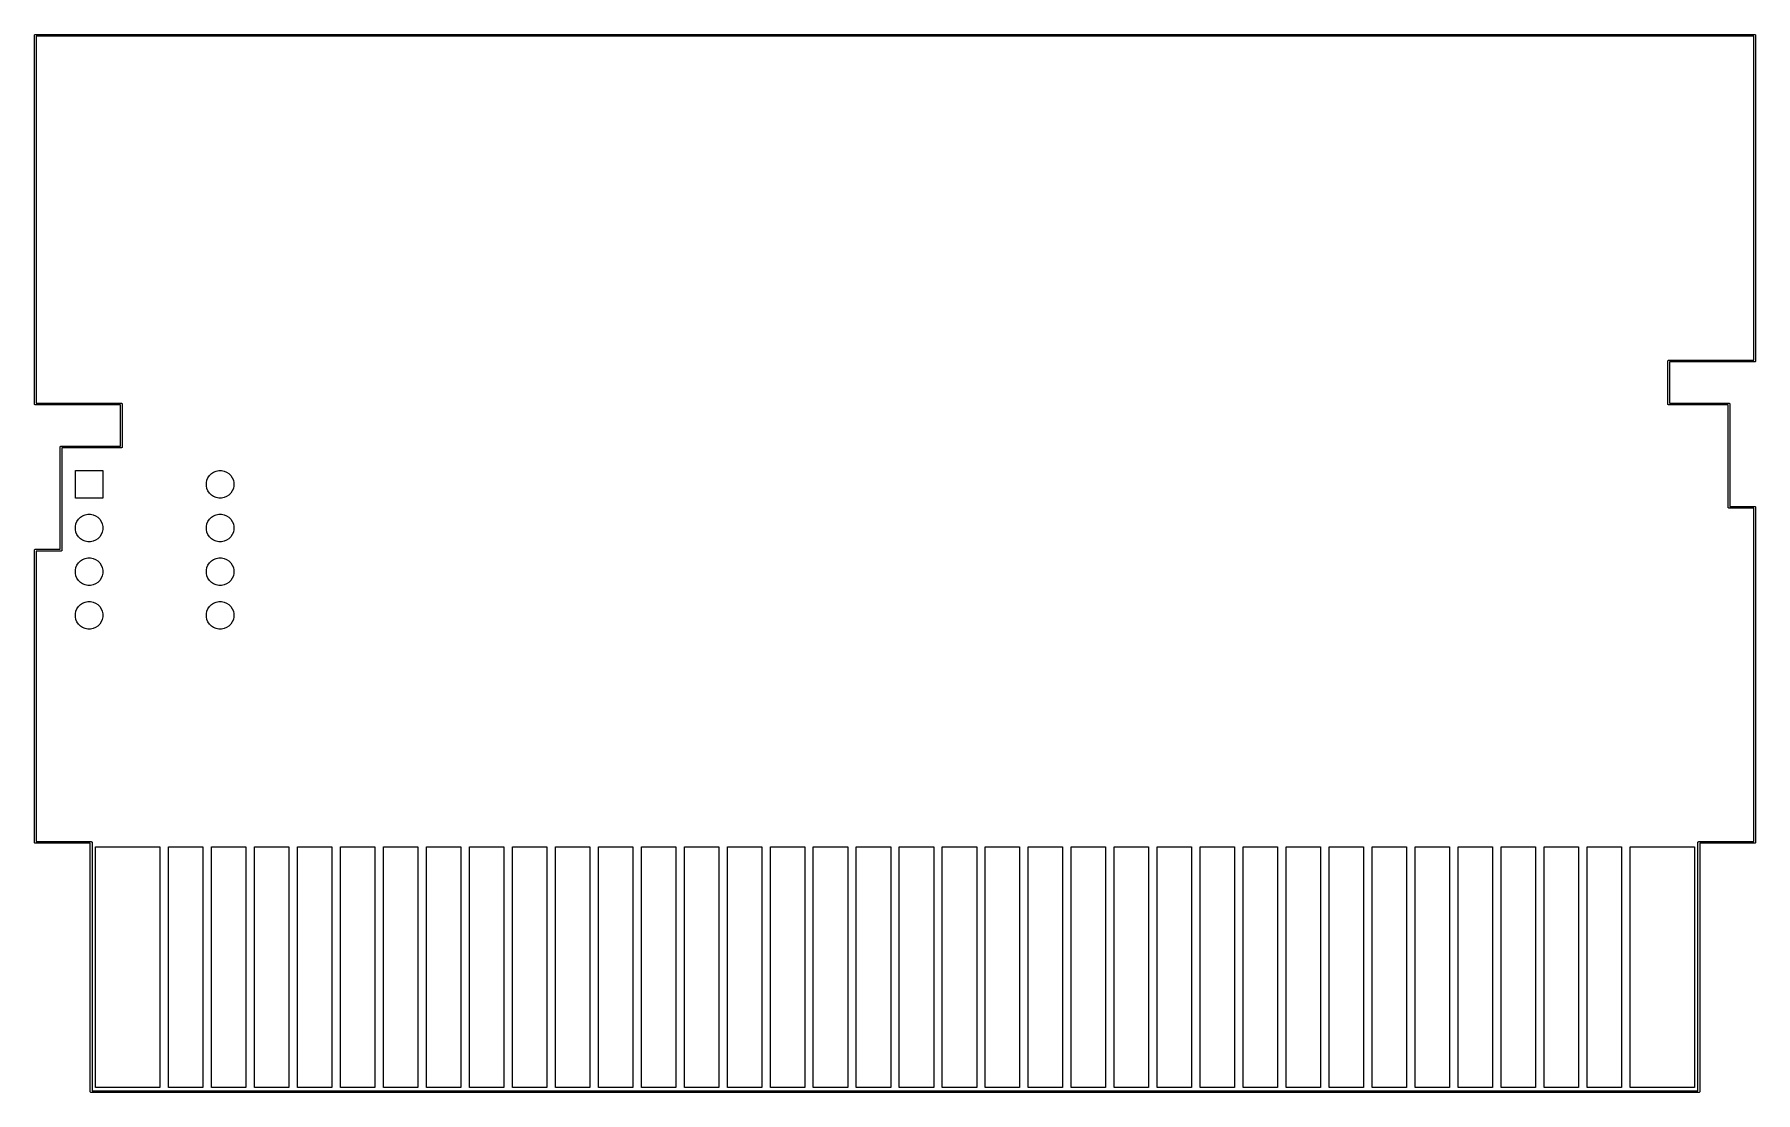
# Model space of a CAD drawing. Extents: x 3.61 to 7.55, y -5.8 to -3.38.
import ezdxf

# ---------------------------------------------------------------- set-up
doc = ezdxf.new("R2010")
doc.units = 0
doc.header["$MEASUREMENT"] = 0
doc.layers.add('BLACK', color=7, linetype='CONTINUOUS')

msp = doc.modelspace()

# ---------------------------------------------------------------- linework, layer by layer
at = {"layer": 'BLACK', "linetype": 'CONTINUOUS'}
for p, q in [((3.60629, -3.38189), (3.60633, -3.3815)), ((3.6063, -3.38199), (3.60629, -3.38189)), ((3.6063, -4.22628), (3.6063, -3.38199)), ((3.60633, -3.3815), (3.60644, -3.38113)), ((3.60644, -3.38113), (3.60662, -3.38079)), ((3.60662, -3.38079), (3.60687, -3.38049)), ((3.60687, -3.38049), (3.60717, -3.38025)), ((3.60717, -3.38025), (3.60751, -3.38006)), ((3.60751, -3.38006), (3.60788, -3.37995)), ((3.60788, -3.37995), (3.60817, -3.37992)), ((3.60817, -3.37992), (3.60827, -3.37991)), ((3.60827, -3.37991), (3.60836, -3.37992)), ((3.60836, -3.37992), (7.54518, -3.37992)), ((3.61024, -3.38386), (3.61024, -4.22441)), ((7.54331, -3.38386), (3.61024, -3.38386)), ((7.54331, -4.12598), (7.54331, -3.38386)), ((7.54518, -3.37992), (7.54528, -3.37991)), ((7.54528, -3.37991), (7.54537, -3.37992)), ((7.54537, -3.37992), (7.54566, -3.37995)), ((7.54566, -3.37995), (7.54603, -3.38006)), ((7.54603, -3.38006), (7.54637, -3.38025)), ((7.54637, -3.38025), (7.54667, -3.38049)), ((7.54667, -3.38049), (7.54692, -3.38079)), ((7.54692, -3.38079), (7.5471, -3.38113)), ((7.5471, -3.38113), (7.54722, -3.3815)), ((7.54722, -3.3815), (7.54725, -3.38189)), ((7.54725, -3.38189), (7.54724, -3.38199)), ((7.54724, -3.38199), (7.54724, -4.12786)), ((7.34645, -4.12795), (7.34649, -4.12757)), ((7.34646, -4.12805), (7.34645, -4.12795)), ((7.34646, -4.22628), (7.34646, -4.12805)), ((7.34649, -4.12757), (7.3466, -4.1272)), ((7.3466, -4.1272), (7.34678, -4.12685)), ((7.34678, -4.12685), (7.34703, -4.12655)), ((7.34703, -4.12655), (7.34733, -4.12631)), ((7.34733, -4.12631), (7.34767, -4.12613)), ((7.34767, -4.12613), (7.34804, -4.12601)), ((7.34804, -4.12601), (7.34833, -4.12598)), ((7.34833, -4.12598), (7.34843, -4.12597)), ((7.34843, -4.12597), (7.34852, -4.12598)), ((7.34852, -4.12598), (7.54331, -4.12598)), ((7.54518, -4.12992), (7.35039, -4.12992)), ((7.35039, -4.12992), (7.35039, -4.22441)), ((7.54528, -4.12993), (7.54518, -4.12992)), ((7.54566, -4.12989), (7.54528, -4.12993)), ((7.54603, -4.12978), (7.54566, -4.12989)), ((7.54637, -4.1296), (7.54603, -4.12978)), ((7.54667, -4.12935), (7.54637, -4.1296)), ((7.54692, -4.12905), (7.54667, -4.12935)), ((7.5471, -4.12871), (7.54692, -4.12905)), ((7.54722, -4.12834), (7.5471, -4.12871)), ((7.54724, -4.12805), (7.54722, -4.12834)), ((7.54724, -4.12786), (7.54725, -4.12795)), ((7.54725, -4.12795), (7.54724, -4.12805)), ((3.60629, -4.22638), (3.6063, -4.22628)), ((3.60633, -4.22676), (3.60629, -4.22638)), ((3.60644, -4.22713), (3.60633, -4.22676)), ((3.60662, -4.22748), (3.60644, -4.22713)), ((3.60687, -4.22778), (3.60662, -4.22748)), ((3.60717, -4.22802), (3.60687, -4.22778)), ((3.60751, -4.22821), (3.60717, -4.22802)), ((3.60788, -4.22832), (3.60751, -4.22821)), ((3.60827, -4.22836), (3.60788, -4.22832)), ((3.60836, -4.22835), (3.60827, -4.22836)), ((3.80315, -4.22835), (3.60836, -4.22835)), ((3.61024, -4.22441), (3.80502, -4.22441)), ((3.80315, -4.32283), (3.80315, -4.22835)), ((3.80502, -4.22441), (3.80512, -4.2244)), ((3.80512, -4.2244), (3.80521, -4.22441)), ((3.80521, -4.22441), (3.8055, -4.22444)), ((3.8055, -4.22444), (3.80588, -4.22455)), ((3.80588, -4.22455), (3.80622, -4.22473)), ((3.80622, -4.22473), (3.80652, -4.22498)), ((3.80652, -4.22498), (3.80676, -4.22528)), ((3.80676, -4.22528), (3.80695, -4.22562)), ((3.80695, -4.22562), (3.80706, -4.22599)), ((3.80706, -4.22599), (3.8071, -4.22638)), ((3.8071, -4.22638), (3.80709, -4.22647)), ((3.80709, -4.22647), (3.80709, -4.32471)), ((7.34645, -4.22638), (7.34646, -4.22628)), ((7.34649, -4.22676), (7.34645, -4.22638)), ((7.3466, -4.22713), (7.34649, -4.22676)), ((7.34678, -4.22748), (7.3466, -4.22713)), ((7.34703, -4.22778), (7.34678, -4.22748)), ((7.34733, -4.22802), (7.34703, -4.22778)), ((7.34767, -4.22821), (7.34733, -4.22802)), ((7.34804, -4.22832), (7.34767, -4.22821)), ((7.34833, -4.22835), (7.34804, -4.22832)), ((7.34843, -4.22836), (7.34833, -4.22835)), ((7.34852, -4.22835), (7.34843, -4.22836)), ((7.48425, -4.22835), (7.34852, -4.22835)), ((7.35039, -4.22441), (7.48612, -4.22441)), ((7.48425, -4.4625), (7.48425, -4.22835)), ((7.48612, -4.22441), (7.48622, -4.2244)), ((7.48622, -4.2244), (7.48632, -4.22441)), ((7.48632, -4.22441), (7.48661, -4.22444)), ((7.48661, -4.22444), (7.48698, -4.22455)), ((7.48698, -4.22455), (7.48732, -4.22473)), ((7.48732, -4.22473), (7.48762, -4.22498)), ((7.48762, -4.22498), (7.48787, -4.22528)), ((7.48787, -4.22528), (7.48805, -4.22562)), ((7.48805, -4.22562), (7.48816, -4.22599)), ((7.48816, -4.22599), (7.4882, -4.22638)), ((7.4882, -4.22638), (7.48819, -4.22647)), ((7.48819, -4.22647), (7.48819, -4.46063)), ((3.66534, -4.3248), (3.66538, -4.32442)), ((3.66535, -4.3249), (3.66534, -4.3248)), ((3.66535, -4.55906), (3.66535, -4.3249)), ((3.66538, -4.32442), (3.6655, -4.32405)), ((3.6655, -4.32405), (3.66568, -4.3237)), ((3.66568, -4.3237), (3.66592, -4.3234)), ((3.66592, -4.3234), (3.66622, -4.32316)), ((3.66622, -4.32316), (3.66657, -4.32298)), ((3.66657, -4.32298), (3.66694, -4.32286)), ((3.66694, -4.32286), (3.66723, -4.32283)), ((3.66723, -4.32283), (3.66732, -4.32283)), ((3.66732, -4.32283), (3.66742, -4.32283)), ((3.66742, -4.32283), (3.80315, -4.32283)), ((3.80502, -4.32677), (3.66929, -4.32677)), ((3.66929, -4.32677), (3.66929, -4.56093)), ((3.80512, -4.32678), (3.80502, -4.32677)), ((3.80521, -4.32677), (3.80512, -4.32678)), ((3.8055, -4.32674), (3.80521, -4.32677)), ((3.80588, -4.32663), (3.8055, -4.32674)), ((3.80622, -4.32645), (3.80588, -4.32663)), ((3.80652, -4.3262), (3.80622, -4.32645)), ((3.80676, -4.3259), (3.80652, -4.3262)), ((3.80695, -4.32556), (3.80676, -4.3259)), ((3.80706, -4.32519), (3.80695, -4.32556)), ((3.8071, -4.3248), (3.80706, -4.32519)), ((3.80709, -4.32471), (3.8071, -4.3248)), ((3.7, -4.44173), (3.7, -4.37874)), ((3.7, -4.37874), (3.76299, -4.37874)), ((3.76299, -4.37874), (3.76299, -4.44173)), ((4, -4.40713), (4.00121, -4.40105)), ((4, -4.41334), (4, -4.40713)), ((4.00121, -4.41942), (4, -4.41334)), ((4.00121, -4.40105), (4.00358, -4.39532)), ((4.00358, -4.39532), (4.00703, -4.39016)), ((4.00703, -4.39016), (4.01142, -4.38577)), ((4.01142, -4.38577), (4.01658, -4.38232)), ((4.01658, -4.38232), (4.02231, -4.37995)), ((4.02231, -4.37995), (4.02839, -4.37874)), ((4.02839, -4.37874), (4.0346, -4.37874)), ((4.0346, -4.37874), (4.04068, -4.37995)), ((4.04068, -4.37995), (4.04642, -4.38232)), ((4.04642, -4.38232), (4.05157, -4.38577)), ((4.05157, -4.38577), (4.05596, -4.39016)), ((4.05596, -4.39016), (4.05941, -4.39532)), ((4.05941, -4.39532), (4.06178, -4.40105)), ((4.06178, -4.40105), (4.06299, -4.40713)), ((4.06299, -4.41334), (4.06178, -4.41942)), ((4.06299, -4.40713), (4.06299, -4.41334)), ((3.76299, -4.44173), (3.7, -4.44173)), ((4.00358, -4.42516), (4.00121, -4.41942)), ((4.00703, -4.43031), (4.00358, -4.42516)), ((4.01142, -4.4347), (4.00703, -4.43031)), ((4.01658, -4.43815), (4.01142, -4.4347)), ((4.02231, -4.44052), (4.01658, -4.43815)), ((4.02839, -4.44173), (4.02231, -4.44052)), ((4.0346, -4.44173), (4.02839, -4.44173)), ((4.04068, -4.44052), (4.0346, -4.44173)), ((4.04642, -4.43815), (4.04068, -4.44052)), ((4.05157, -4.4347), (4.04642, -4.43815)), ((4.05596, -4.43031), (4.05157, -4.4347)), ((4.05941, -4.42516), (4.05596, -4.43031)), ((4.06178, -4.41942), (4.05941, -4.42516)), ((3.70358, -4.49532), (3.70703, -4.49016)), ((3.70703, -4.49016), (3.71142, -4.48577)), ((3.71142, -4.48577), (3.71658, -4.48232)), ((3.71658, -4.48232), (3.72231, -4.47995)), ((3.72231, -4.47995), (3.72839, -4.47874)), ((3.72839, -4.47874), (3.7346, -4.47874)), ((3.7346, -4.47874), (3.74068, -4.47995)), ((3.74068, -4.47995), (3.74642, -4.48232)), ((3.74642, -4.48232), (3.75157, -4.48577)), ((3.75157, -4.48577), (3.75596, -4.49016)), ((3.75596, -4.49016), (3.75941, -4.49532)), ((4.00358, -4.49532), (4.00703, -4.49016)), ((4.00703, -4.49016), (4.01142, -4.48577)), ((4.01142, -4.48577), (4.01658, -4.48232)), ((4.01658, -4.48232), (4.02231, -4.47995)), ((4.02231, -4.47995), (4.02839, -4.47874)), ((4.02839, -4.47874), (4.0346, -4.47874)), ((4.0346, -4.47874), (4.04068, -4.47995)), ((4.04068, -4.47995), (4.04642, -4.48232)), ((4.04642, -4.48232), (4.05157, -4.48577)), ((4.05157, -4.48577), (4.05596, -4.49016)), ((4.05596, -4.49016), (4.05941, -4.49532)), ((7.48424, -4.4626), (7.48425, -4.4625)), ((7.48428, -4.46298), (7.48424, -4.4626)), ((7.48439, -4.46336), (7.48428, -4.46298)), ((7.48458, -4.4637), (7.48439, -4.46336)), ((7.48482, -4.464), (7.48458, -4.4637)), ((7.48512, -4.46424), (7.48482, -4.464)), ((7.48546, -4.46443), (7.48512, -4.46424)), ((7.48583, -4.46454), (7.48546, -4.46443)), ((7.48612, -4.46457), (7.48583, -4.46454)), ((7.48622, -4.46458), (7.48612, -4.46457)), ((7.48632, -4.46457), (7.48622, -4.46458)), ((7.54331, -4.46457), (7.48632, -4.46457)), ((7.48819, -4.46063), (7.54518, -4.46063)), ((7.54331, -5.22835), (7.54331, -4.46457)), ((7.54518, -4.46063), (7.54528, -4.46062)), ((7.54528, -4.46062), (7.54537, -4.46063)), ((7.54537, -4.46063), (7.54566, -4.46066)), ((7.54566, -4.46066), (7.54603, -4.46077)), ((7.54603, -4.46077), (7.54637, -4.46095)), ((7.54637, -4.46095), (7.54667, -4.4612)), ((7.54667, -4.4612), (7.54692, -4.4615)), ((7.54692, -4.4615), (7.5471, -4.46184)), ((7.5471, -4.46184), (7.54722, -4.46221)), ((7.54722, -4.46221), (7.54725, -4.4626)), ((7.54725, -4.4626), (7.54724, -4.46269)), ((7.54724, -4.46269), (7.54724, -5.23022)), ((3.7, -4.50713), (3.70121, -4.50105)), ((3.7, -4.51334), (3.7, -4.50713)), ((3.70121, -4.51942), (3.7, -4.51334)), ((3.70121, -4.50105), (3.70358, -4.49532)), ((3.70358, -4.52516), (3.70121, -4.51942)), ((3.70703, -4.53031), (3.70358, -4.52516)), ((3.71142, -4.5347), (3.70703, -4.53031)), ((3.75596, -4.53031), (3.75157, -4.5347)), ((3.75941, -4.52516), (3.75596, -4.53031)), ((3.75941, -4.49532), (3.76178, -4.50105)), ((3.76178, -4.51942), (3.75941, -4.52516)), ((3.76178, -4.50105), (3.76299, -4.50713)), ((3.76299, -4.51334), (3.76178, -4.51942)), ((3.76299, -4.50713), (3.76299, -4.51334)), ((4, -4.50713), (4.00121, -4.50105)), ((4, -4.51334), (4, -4.50713)), ((4.00121, -4.51942), (4, -4.51334)), ((4.00121, -4.50105), (4.00358, -4.49532)), ((4.00358, -4.52516), (4.00121, -4.51942)), ((4.00703, -4.53031), (4.00358, -4.52516)), ((4.01142, -4.5347), (4.00703, -4.53031)), ((4.05596, -4.53031), (4.05157, -4.5347)), ((4.05941, -4.52516), (4.05596, -4.53031)), ((4.05941, -4.49532), (4.06178, -4.50105)), ((4.06178, -4.51942), (4.05941, -4.52516)), ((4.06178, -4.50105), (4.06299, -4.50713)), ((4.06299, -4.51334), (4.06178, -4.51942)), ((4.06299, -4.50713), (4.06299, -4.51334)), ((3.60629, -4.56102), (3.60633, -4.56064)), ((3.6063, -4.56112), (3.60629, -4.56102)), ((3.6063, -5.23022), (3.6063, -4.56112)), ((3.60633, -4.56064), (3.60644, -4.56027)), ((3.60644, -4.56027), (3.60662, -4.55992)), ((3.60662, -4.55992), (3.60687, -4.55962)), ((3.60687, -4.55962), (3.60717, -4.55938)), ((3.60717, -4.55938), (3.60751, -4.5592)), ((3.60751, -4.5592), (3.60788, -4.55908)), ((3.60788, -4.55908), (3.60817, -4.55906)), ((3.60817, -4.55906), (3.60827, -4.55905)), ((3.60827, -4.55905), (3.60836, -4.55906)), ((3.60836, -4.55906), (3.66535, -4.55906)), ((3.66723, -4.56299), (3.61024, -4.56299)), ((3.61024, -4.56299), (3.61024, -5.22835)), ((3.66732, -4.563), (3.66723, -4.56299)), ((3.66742, -4.56299), (3.66732, -4.563)), ((3.66771, -4.56296), (3.66742, -4.56299)), ((3.66808, -4.56285), (3.66771, -4.56296)), ((3.66842, -4.56267), (3.66808, -4.56285)), ((3.66872, -4.56242), (3.66842, -4.56267)), ((3.66897, -4.56212), (3.66872, -4.56242)), ((3.66915, -4.56178), (3.66897, -4.56212)), ((3.66926, -4.56141), (3.66915, -4.56178)), ((3.6693, -4.56102), (3.66926, -4.56141)), ((3.66929, -4.56093), (3.6693, -4.56102)), ((3.71658, -4.53815), (3.71142, -4.5347)), ((3.72231, -4.54052), (3.71658, -4.53815)), ((3.72839, -4.54173), (3.72231, -4.54052)), ((3.7346, -4.54173), (3.72839, -4.54173)), ((3.74068, -4.54052), (3.7346, -4.54173)), ((3.74642, -4.53815), (3.74068, -4.54052)), ((3.75157, -4.5347), (3.74642, -4.53815)), ((4.01658, -4.53815), (4.01142, -4.5347)), ((4.02231, -4.54052), (4.01658, -4.53815)), ((4.02839, -4.54173), (4.02231, -4.54052)), ((4.0346, -4.54173), (4.02839, -4.54173)), ((4.04068, -4.54052), (4.0346, -4.54173)), ((4.04642, -4.53815), (4.04068, -4.54052)), ((4.05157, -4.5347), (4.04642, -4.53815)), ((3.7, -4.60713), (3.70121, -4.60105)), ((3.7, -4.61334), (3.7, -4.60713)), ((3.70121, -4.60105), (3.70358, -4.59532)), ((3.70358, -4.59532), (3.70703, -4.59016)), ((3.70703, -4.59016), (3.71142, -4.58577)), ((3.71142, -4.58577), (3.71658, -4.58232)), ((3.71658, -4.58232), (3.72231, -4.57995)), ((3.72231, -4.57995), (3.72839, -4.57874)), ((3.72839, -4.57874), (3.7346, -4.57874)), ((3.7346, -4.57874), (3.74068, -4.57995)), ((3.74068, -4.57995), (3.74642, -4.58232)), ((3.74642, -4.58232), (3.75157, -4.58577)), ((3.75157, -4.58577), (3.75596, -4.59016)), ((3.75596, -4.59016), (3.75941, -4.59532)), ((3.75941, -4.59532), (3.76178, -4.60105)), ((3.76178, -4.60105), (3.76299, -4.60713)), ((3.76299, -4.60713), (3.76299, -4.61334)), ((4, -4.60713), (4.00121, -4.60105)), ((4, -4.61334), (4, -4.60713)), ((4.00121, -4.60105), (4.00358, -4.59532)), ((4.00358, -4.59532), (4.00703, -4.59016)), ((4.00703, -4.59016), (4.01142, -4.58577)), ((4.01142, -4.58577), (4.01658, -4.58232)), ((4.01658, -4.58232), (4.02231, -4.57995)), ((4.02231, -4.57995), (4.02839, -4.57874)), ((4.02839, -4.57874), (4.0346, -4.57874)), ((4.0346, -4.57874), (4.04068, -4.57995)), ((4.04068, -4.57995), (4.04642, -4.58232)), ((4.04642, -4.58232), (4.05157, -4.58577)), ((4.05157, -4.58577), (4.05596, -4.59016)), ((4.05596, -4.59016), (4.05941, -4.59532)), ((4.05941, -4.59532), (4.06178, -4.60105)), ((4.06178, -4.60105), (4.06299, -4.60713)), ((4.06299, -4.60713), (4.06299, -4.61334)), ((3.70121, -4.61942), (3.7, -4.61334)), ((3.70358, -4.62516), (3.70121, -4.61942)), ((3.70703, -4.63031), (3.70358, -4.62516)), ((3.71142, -4.6347), (3.70703, -4.63031)), ((3.71658, -4.63815), (3.71142, -4.6347)), ((3.72231, -4.64052), (3.71658, -4.63815)), ((3.72839, -4.64173), (3.72231, -4.64052)), ((3.7346, -4.64173), (3.72839, -4.64173)), ((3.74068, -4.64052), (3.7346, -4.64173)), ((3.74642, -4.63815), (3.74068, -4.64052)), ((3.75157, -4.6347), (3.74642, -4.63815)), ((3.75596, -4.63031), (3.75157, -4.6347)), ((3.75941, -4.62516), (3.75596, -4.63031)), ((3.76178, -4.61942), (3.75941, -4.62516)), ((3.76299, -4.61334), (3.76178, -4.61942)), ((4.00121, -4.61942), (4, -4.61334)), ((4.00358, -4.62516), (4.00121, -4.61942)), ((4.00703, -4.63031), (4.00358, -4.62516)), ((4.01142, -4.6347), (4.00703, -4.63031)), ((4.01658, -4.63815), (4.01142, -4.6347)), ((4.02231, -4.64052), (4.01658, -4.63815)), ((4.02839, -4.64173), (4.02231, -4.64052)), ((4.0346, -4.64173), (4.02839, -4.64173)), ((4.04068, -4.64052), (4.0346, -4.64173)), ((4.04642, -4.63815), (4.04068, -4.64052)), ((4.05157, -4.6347), (4.04642, -4.63815)), ((4.05596, -4.63031), (4.05157, -4.6347)), ((4.05941, -4.62516), (4.05596, -4.63031)), ((4.06178, -4.61942), (4.05941, -4.62516)), ((4.06299, -4.61334), (4.06178, -4.61942)), ((3.70703, -4.69016), (3.71142, -4.68577)), ((3.71142, -4.68577), (3.71658, -4.68232)), ((3.71658, -4.68232), (3.72231, -4.67995)), ((3.72231, -4.67995), (3.72839, -4.67874)), ((3.72839, -4.67874), (3.7346, -4.67874)), ((3.7346, -4.67874), (3.74068, -4.67995)), ((3.74068, -4.67995), (3.74642, -4.68232)), ((3.74642, -4.68232), (3.75157, -4.68577)), ((3.75157, -4.68577), (3.75596, -4.69016)), ((4.00703, -4.69016), (4.01142, -4.68577)), ((4.01142, -4.68577), (4.01658, -4.68232)), ((4.01658, -4.68232), (4.02231, -4.67995)), ((4.02231, -4.67995), (4.02839, -4.67874)), ((4.02839, -4.67874), (4.0346, -4.67874)), ((4.0346, -4.67874), (4.04068, -4.67995)), ((4.04068, -4.67995), (4.04642, -4.68232)), ((4.04642, -4.68232), (4.05157, -4.68577)), ((4.05157, -4.68577), (4.05596, -4.69016)), ((3.7, -4.70713), (3.70121, -4.70105)), ((3.7, -4.71334), (3.7, -4.70713)), ((3.70121, -4.71942), (3.7, -4.71334)), ((3.70121, -4.70105), (3.70358, -4.69532)), ((3.70358, -4.72516), (3.70121, -4.71942)), ((3.70358, -4.69532), (3.70703, -4.69016)), ((3.70703, -4.73031), (3.70358, -4.72516)), ((3.75596, -4.69016), (3.75941, -4.69532)), ((3.75941, -4.72516), (3.75596, -4.73031)), ((3.75941, -4.69532), (3.76178, -4.70105)), ((3.76178, -4.71942), (3.75941, -4.72516)), ((3.76178, -4.70105), (3.76299, -4.70713)), ((3.76299, -4.71334), (3.76178, -4.71942)), ((3.76299, -4.70713), (3.76299, -4.71334)), ((4, -4.70713), (4.00121, -4.70105)), ((4, -4.71334), (4, -4.70713)), ((4.00121, -4.71942), (4, -4.71334)), ((4.00121, -4.70105), (4.00358, -4.69532)), ((4.00358, -4.72516), (4.00121, -4.71942)), ((4.00358, -4.69532), (4.00703, -4.69016)), ((4.00703, -4.73031), (4.00358, -4.72516)), ((4.05596, -4.69016), (4.05941, -4.69532)), ((4.05941, -4.72516), (4.05596, -4.73031)), ((4.05941, -4.69532), (4.06178, -4.70105)), ((4.06178, -4.71942), (4.05941, -4.72516)), ((4.06178, -4.70105), (4.06299, -4.70713)), ((4.06299, -4.71334), (4.06178, -4.71942)), ((4.06299, -4.70713), (4.06299, -4.71334)), ((3.71142, -4.7347), (3.70703, -4.73031)), ((3.71658, -4.73815), (3.71142, -4.7347)), ((3.72231, -4.74052), (3.71658, -4.73815)), ((3.72839, -4.74173), (3.72231, -4.74052)), ((3.7346, -4.74173), (3.72839, -4.74173)), ((3.74068, -4.74052), (3.7346, -4.74173)), ((3.74642, -4.73815), (3.74068, -4.74052)), ((3.75157, -4.7347), (3.74642, -4.73815)), ((3.75596, -4.73031), (3.75157, -4.7347)), ((4.01142, -4.7347), (4.00703, -4.73031)), ((4.01658, -4.73815), (4.01142, -4.7347)), ((4.02231, -4.74052), (4.01658, -4.73815)), ((4.02839, -4.74173), (4.02231, -4.74052)), ((4.0346, -4.74173), (4.02839, -4.74173)), ((4.04068, -4.74052), (4.0346, -4.74173)), ((4.04642, -4.73815), (4.04068, -4.74052)), ((4.05157, -4.7347), (4.04642, -4.73815)), ((4.05596, -4.73031), (4.05157, -4.7347)), ((3.60629, -5.23031), (3.6063, -5.23022)), ((3.60633, -5.2307), (3.60629, -5.23031)), ((3.60644, -5.23107), (3.60633, -5.2307)), ((3.60662, -5.23141), (3.60644, -5.23107)), ((3.60687, -5.23171), (3.60662, -5.23141)), ((3.60717, -5.23196), (3.60687, -5.23171)), ((3.60751, -5.23214), (3.60717, -5.23196)), ((3.60788, -5.23225), (3.60751, -5.23214)), ((3.60827, -5.23229), (3.60788, -5.23225)), ((3.60836, -5.23228), (3.60827, -5.23229)), ((3.73425, -5.23228), (3.60836, -5.23228)), ((3.61024, -5.22835), (3.73612, -5.22835)), ((3.73425, -5.80108), (3.73425, -5.23228)), ((3.73612, -5.22835), (3.73622, -5.22834)), ((3.73622, -5.22834), (3.73632, -5.22835)), ((3.73632, -5.22835), (3.73661, -5.22837)), ((3.73661, -5.22837), (3.73698, -5.22849)), ((3.73698, -5.22849), (3.73732, -5.22867)), ((3.73732, -5.22867), (3.73762, -5.22892)), ((3.73762, -5.22892), (3.73787, -5.22922)), ((3.73787, -5.22922), (3.73805, -5.22956)), ((3.73805, -5.22956), (3.73816, -5.22993)), ((3.73816, -5.22993), (3.7382, -5.23031)), ((3.7382, -5.23031), (3.73819, -5.23041)), ((3.73819, -5.23041), (3.73819, -5.79921)), ((3.74606, -5.79134), (3.74606, -5.24016)), ((3.74606, -5.24016), (3.8937, -5.24016)), ((3.8937, -5.24016), (3.8937, -5.79134)), ((3.91339, -5.79134), (3.91339, -5.24016)), ((3.91339, -5.24016), (3.99213, -5.24016)), ((3.99213, -5.24016), (3.99213, -5.79134)), ((4.01181, -5.79134), (4.01181, -5.24016)), ((4.01181, -5.24016), (4.09055, -5.24016)), ((4.09055, -5.24016), (4.09055, -5.79134)), ((4.11024, -5.79134), (4.11024, -5.24016)), ((4.11024, -5.24016), (4.18898, -5.24016)), ((4.18898, -5.24016), (4.18898, -5.79134)), ((4.20866, -5.79134), (4.20866, -5.24016)), ((4.20866, -5.24016), (4.2874, -5.24016)), ((4.2874, -5.24016), (4.2874, -5.79134)), ((4.30709, -5.79134), (4.30709, -5.24016)), ((4.30709, -5.24016), (4.38583, -5.24016)), ((4.38583, -5.24016), (4.38583, -5.79134)), ((4.40551, -5.79134), (4.40551, -5.24016)), ((4.40551, -5.24016), (4.48425, -5.24016)), ((4.48425, -5.24016), (4.48425, -5.79134)), ((4.50394, -5.79134), (4.50394, -5.24016)), ((4.50394, -5.24016), (4.58268, -5.24016)), ((4.58268, -5.24016), (4.58268, -5.79134)), ((4.60236, -5.79134), (4.60236, -5.24016)), ((4.60236, -5.24016), (4.6811, -5.24016)), ((4.6811, -5.24016), (4.6811, -5.79134)), ((4.70079, -5.79134), (4.70079, -5.24016)), ((4.70079, -5.24016), (4.77953, -5.24016)), ((4.77953, -5.24016), (4.77953, -5.79134)), ((4.79921, -5.79134), (4.79921, -5.24016)), ((4.79921, -5.24016), (4.87795, -5.24016)), ((4.87795, -5.24016), (4.87795, -5.79134)), ((4.89764, -5.79134), (4.89764, -5.24016)), ((4.89764, -5.24016), (4.97638, -5.24016)), ((4.97638, -5.24016), (4.97638, -5.79134)), ((4.99606, -5.79134), (4.99606, -5.24016)), ((4.99606, -5.24016), (5.0748, -5.24016)), ((5.0748, -5.24016), (5.0748, -5.79134)), ((5.09449, -5.79134), (5.09449, -5.24016)), ((5.09449, -5.24016), (5.17323, -5.24016)), ((5.17323, -5.24016), (5.17323, -5.79134)), ((5.19291, -5.79134), (5.19291, -5.24016)), ((5.19291, -5.24016), (5.27165, -5.24016)), ((5.27165, -5.24016), (5.27165, -5.79134)), ((5.29134, -5.79134), (5.29134, -5.24016)), ((5.29134, -5.24016), (5.37008, -5.24016)), ((5.37008, -5.24016), (5.37008, -5.79134)), ((5.38976, -5.79134), (5.38976, -5.24016)), ((5.38976, -5.24016), (5.4685, -5.24016)), ((5.4685, -5.24016), (5.4685, -5.79134)), ((5.48819, -5.79134), (5.48819, -5.24016)), ((5.48819, -5.24016), (5.56693, -5.24016)), ((5.56693, -5.24016), (5.56693, -5.79134)), ((5.58661, -5.79134), (5.58661, -5.24016)), ((5.58661, -5.24016), (5.66535, -5.24016)), ((5.66535, -5.24016), (5.66535, -5.79134)), ((5.68504, -5.79134), (5.68504, -5.24016)), ((5.68504, -5.24016), (5.76378, -5.24016)), ((5.76378, -5.24016), (5.76378, -5.79134)), ((5.78346, -5.79134), (5.78346, -5.24016)), ((5.78346, -5.24016), (5.8622, -5.24016)), ((5.8622, -5.24016), (5.8622, -5.79134)), ((5.88189, -5.79134), (5.88189, -5.24016)), ((5.88189, -5.24016), (5.96063, -5.24016)), ((5.96063, -5.24016), (5.96063, -5.79134)), ((5.98031, -5.79134), (5.98031, -5.24016)), ((5.98031, -5.24016), (6.05906, -5.24016)), ((6.05906, -5.24016), (6.05906, -5.79134)), ((6.07874, -5.79134), (6.07874, -5.24016)), ((6.07874, -5.24016), (6.15748, -5.24016)), ((6.15748, -5.24016), (6.15748, -5.79134)), ((6.17717, -5.79134), (6.17717, -5.24016)), ((6.17717, -5.24016), (6.25591, -5.24016)), ((6.25591, -5.24016), (6.25591, -5.79134)), ((6.27559, -5.79134), (6.27559, -5.24016)), ((6.27559, -5.24016), (6.35433, -5.24016)), ((6.35433, -5.24016), (6.35433, -5.79134)), ((6.37402, -5.79134), (6.37402, -5.24016)), ((6.37402, -5.24016), (6.45276, -5.24016)), ((6.45276, -5.24016), (6.45276, -5.79134)), ((6.47244, -5.79134), (6.47244, -5.24016)), ((6.47244, -5.24016), (6.55118, -5.24016)), ((6.55118, -5.24016), (6.55118, -5.79134)), ((6.57087, -5.79134), (6.57087, -5.24016)), ((6.57087, -5.24016), (6.64961, -5.24016)), ((6.64961, -5.24016), (6.64961, -5.79134)), ((6.66929, -5.79134), (6.66929, -5.24016)), ((6.66929, -5.24016), (6.74803, -5.24016)), ((6.74803, -5.24016), (6.74803, -5.79134)), ((6.76772, -5.79134), (6.76772, -5.24016)), ((6.76772, -5.24016), (6.84646, -5.24016)), ((6.84646, -5.24016), (6.84646, -5.79134)), ((6.86614, -5.79134), (6.86614, -5.24016)), ((6.86614, -5.24016), (6.94488, -5.24016)), ((6.94488, -5.24016), (6.94488, -5.79134)), ((6.96457, -5.79134), (6.96457, -5.24016)), ((6.96457, -5.24016), (7.04331, -5.24016)), ((7.04331, -5.24016), (7.04331, -5.79134)), ((7.06299, -5.79134), (7.06299, -5.24016)), ((7.06299, -5.24016), (7.14173, -5.24016)), ((7.14173, -5.24016), (7.14173, -5.79134)), ((7.16142, -5.79134), (7.16142, -5.24016)), ((7.16142, -5.24016), (7.24016, -5.24016)), ((7.24016, -5.24016), (7.24016, -5.79134)), ((7.25984, -5.79134), (7.25984, -5.24016)), ((7.25984, -5.24016), (7.40748, -5.24016)), ((7.40748, -5.24016), (7.40748, -5.79134)), ((7.41534, -5.23031), (7.41538, -5.22993)), ((7.41535, -5.23041), (7.41534, -5.23031)), ((7.41535, -5.79921), (7.41535, -5.23041)), ((7.41538, -5.22993), (7.4155, -5.22956)), ((7.4155, -5.22956), (7.41568, -5.22922)), ((7.41568, -5.22922), (7.41592, -5.22892)), ((7.41592, -5.22892), (7.41622, -5.22867)), ((7.41622, -5.22867), (7.41657, -5.22849)), ((7.41657, -5.22849), (7.41694, -5.22837)), ((7.41694, -5.22837), (7.41723, -5.22835)), ((7.41723, -5.22835), (7.41732, -5.22834)), ((7.41732, -5.22834), (7.41742, -5.22835)), ((7.41742, -5.22835), (7.54331, -5.22835)), ((7.54518, -5.23228), (7.41929, -5.23228)), ((7.41929, -5.23228), (7.41929, -5.80108)), ((7.54528, -5.23229), (7.54518, -5.23228)), ((7.54566, -5.23225), (7.54528, -5.23229)), ((7.54603, -5.23214), (7.54566, -5.23225)), ((7.54637, -5.23196), (7.54603, -5.23214)), ((7.54667, -5.23171), (7.54637, -5.23196)), ((7.54692, -5.23141), (7.54667, -5.23171)), ((7.5471, -5.23107), (7.54692, -5.23141)), ((7.54722, -5.2307), (7.5471, -5.23107)), ((7.54724, -5.23041), (7.54722, -5.2307)), ((7.54724, -5.23022), (7.54725, -5.23031)), ((7.54725, -5.23031), (7.54724, -5.23041)), ((7.54724, -5.23041), (7.54724, -5.23041)), ((3.8937, -5.79134), (3.74606, -5.79134)), ((3.99213, -5.79134), (3.91339, -5.79134)), ((4.09055, -5.79134), (4.01181, -5.79134)), ((4.18898, -5.79134), (4.11024, -5.79134)), ((4.2874, -5.79134), (4.20866, -5.79134)), ((4.38583, -5.79134), (4.30709, -5.79134)), ((4.48425, -5.79134), (4.40551, -5.79134)), ((4.58268, -5.79134), (4.50394, -5.79134)), ((4.6811, -5.79134), (4.60236, -5.79134)), ((4.77953, -5.79134), (4.70079, -5.79134)), ((4.87795, -5.79134), (4.79921, -5.79134)), ((4.97638, -5.79134), (4.89764, -5.79134)), ((5.0748, -5.79134), (4.99606, -5.79134)), ((5.17323, -5.79134), (5.09449, -5.79134)), ((5.27165, -5.79134), (5.19291, -5.79134)), ((5.37008, -5.79134), (5.29134, -5.79134)), ((5.4685, -5.79134), (5.38976, -5.79134)), ((5.56693, -5.79134), (5.48819, -5.79134)), ((5.66535, -5.79134), (5.58661, -5.79134)), ((5.76378, -5.79134), (5.68504, -5.79134)), ((5.8622, -5.79134), (5.78346, -5.79134)), ((5.96063, -5.79134), (5.88189, -5.79134)), ((6.05906, -5.79134), (5.98031, -5.79134)), ((6.15748, -5.79134), (6.07874, -5.79134)), ((6.25591, -5.79134), (6.17717, -5.79134)), ((6.35433, -5.79134), (6.27559, -5.79134)), ((6.45276, -5.79134), (6.37402, -5.79134)), ((6.55118, -5.79134), (6.47244, -5.79134)), ((6.64961, -5.79134), (6.57087, -5.79134)), ((6.74803, -5.79134), (6.66929, -5.79134)), ((6.84646, -5.79134), (6.76772, -5.79134)), ((6.94488, -5.79134), (6.86614, -5.79134)), ((7.04331, -5.79134), (6.96457, -5.79134)), ((7.14173, -5.79134), (7.06299, -5.79134)), ((7.24016, -5.79134), (7.16142, -5.79134)), ((7.40748, -5.79134), (7.25984, -5.79134)), ((3.73424, -5.80118), (3.73425, -5.80108)), ((3.73428, -5.80157), (3.73424, -5.80118)), ((3.73439, -5.80194), (3.73428, -5.80157)), ((3.73458, -5.80228), (3.73439, -5.80194)), ((3.73482, -5.80258), (3.73458, -5.80228)), ((3.73512, -5.80283), (3.73482, -5.80258)), ((3.73546, -5.80301), (3.73512, -5.80283)), ((3.73583, -5.80312), (3.73546, -5.80301)), ((3.73622, -5.80316), (3.73583, -5.80312)), ((3.73632, -5.80315), (3.73622, -5.80316)), ((7.41723, -5.80315), (3.73632, -5.80315)), ((3.73819, -5.79921), (7.41535, -5.79921)), ((7.41732, -5.80316), (7.41723, -5.80315)), ((7.41771, -5.80312), (7.41732, -5.80316)), ((7.41808, -5.80301), (7.41771, -5.80312)), ((7.41842, -5.80283), (7.41808, -5.80301)), ((7.41872, -5.80258), (7.41842, -5.80283)), ((7.41897, -5.80228), (7.41872, -5.80258)), ((7.41915, -5.80194), (7.41897, -5.80228)), ((7.41926, -5.80157), (7.41915, -5.80194)), ((7.41929, -5.80128), (7.41926, -5.80157)), ((7.41929, -5.80108), (7.4193, -5.80118)), ((7.4193, -5.80118), (7.41929, -5.80128)), ((7.41929, -5.80128), (7.41929, -5.80128))]:
    msp.add_line(p, q, dxfattribs=at)

doc.saveas('drawing.dxf')
